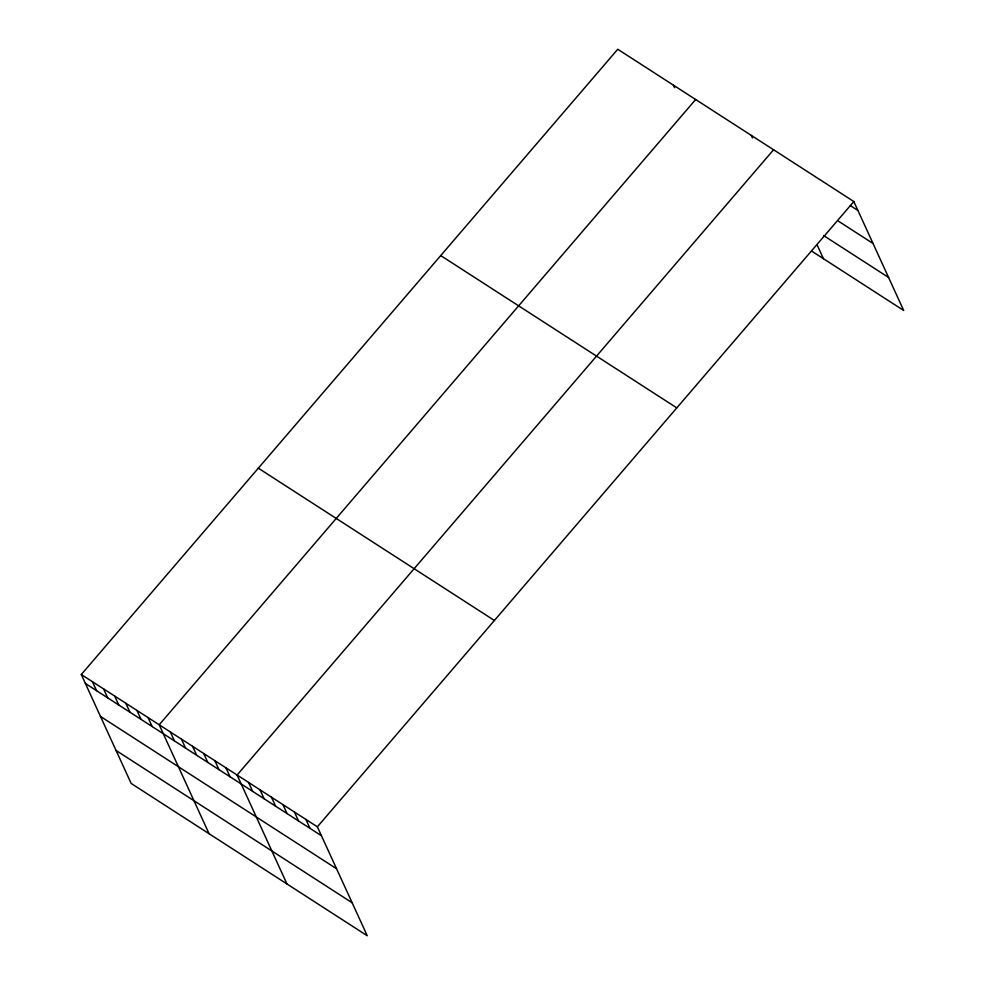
<?xml version="1.0" encoding="UTF-8"?>
<svg xmlns="http://www.w3.org/2000/svg" width="985" height="985" viewBox="0 0 985 985"><rect width="100%" height="100%" fill="white"/><g stroke="black" fill="none" stroke-linecap="round" stroke-linejoin="round"><path stroke-width="1.48" d="M81.299 674.516L317.367 826.821L367.245 935.75L131.165 783.457L81.299 674.516L617.755 49.25L853.835 201.543L903.701 310.484L812.317 251.52M695.669 99.51L159.201 724.775L209.066 833.704M773.57 149.769L237.102 775.035L286.98 883.964M317.367 826.821L853.835 201.543M850.289 205.557L857.923 210.495M838.641 221.293L873.03 243.492M823.62 235.563L888.605 277.487M440.726 255.583L676.793 407.888M258.329 468.183L494.396 620.476M85.387 683.467L321.467 835.76M100.495 716.452L336.575 868.758M116.058 750.459L352.137 902.753M817.402 245.499L823.435 258.698M751.309 135.413L752.478 137.962M673.408 85.153L674.577 87.702M305.904 819.421L309.992 828.36M294.429 812.022L298.529 820.961M282.966 804.622L287.066 813.573M271.503 797.222L275.591 806.173M260.04 789.835L264.128 798.773M248.565 782.435L252.665 791.374M225.971 767.857L230.071 776.796M214.841 760.679L218.941 769.617M203.71 753.5L207.81 762.439M192.58 746.322L196.68 755.261M181.462 739.132L185.549 748.083M170.331 731.953L174.419 740.905M148.07 717.597L152.158 726.536M136.94 710.419L141.04 719.358M125.809 703.241L129.909 712.18M114.679 696.063L118.779 705.001M103.548 688.872L107.648 697.823M92.418 681.694L96.518 690.645"/></g></svg>
